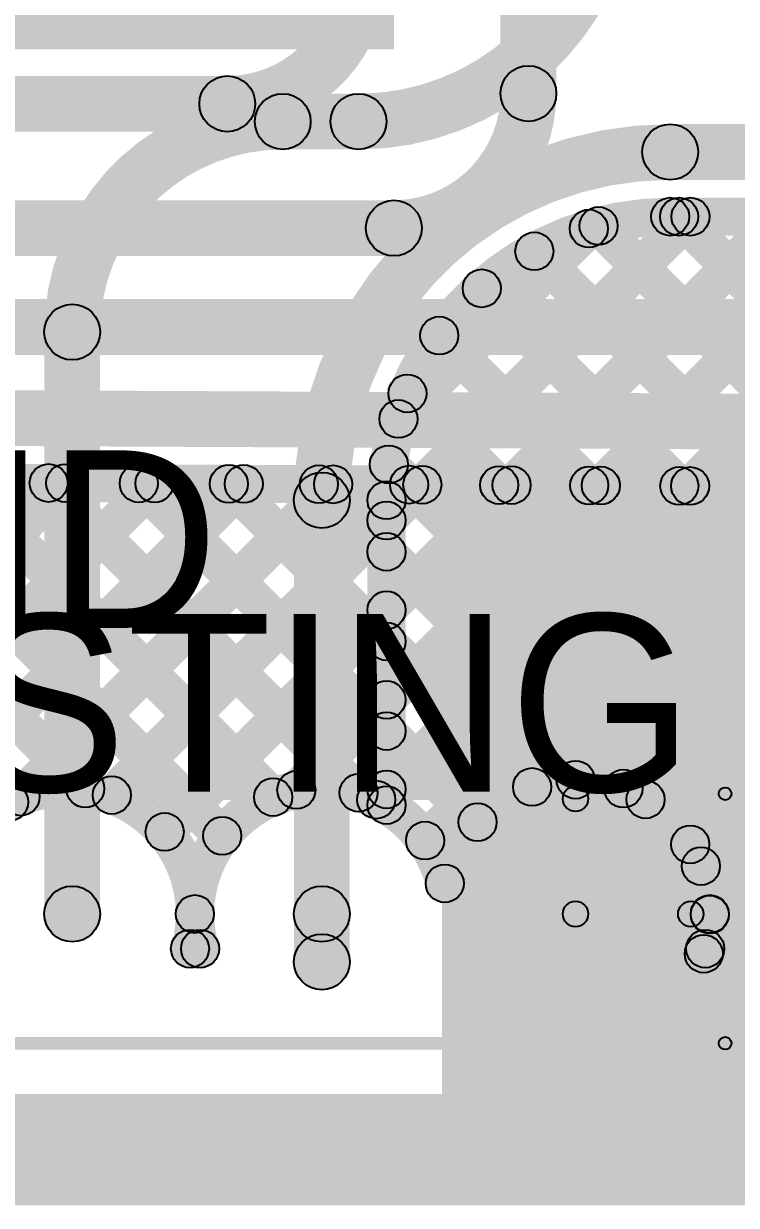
# Model space of a CAD drawing. Header units: millimetres. Extents: x 0 to 210, y 0 to 213.
# Drawn here: x 2.053 to 2.334, y -0.1094 to 0.3566 of the extents above; entities that cross this region are included whole.
import ezdxf

# ---------------------------------------------------------------- set-up
doc = ezdxf.new("R2010")
doc.units = ezdxf.units.MM
doc.header["$MEASUREMENT"] = 0
for name, color, linetype in [('BottomLayer', 5, 'Continuous'), ('BottomSolder', 6, 'Continuous'), ('PadHoleLayer', 156, 'Continuous'), ('TopLayer', 1, 'Continuous'), ('TopOverlay', 2, 'Continuous'), ('TopSolder', 216, 'Continuous')]:
    doc.layers.add(name, color=color, linetype=linetype)

# ---------------------------------------------------------------- blocks, each defined once
blk = doc.blocks.new('HDR_F_1X4_15')
at = {"layer": 'BottomLayer'}
h = blk.add_hatch(color=5, dxfattribs=at)
edge = h.paths.add_edge_path()
edge.add_arc((0.099, -0.002), 0.03543, 0, 360)
h = blk.add_hatch(color=5, dxfattribs=at)
edge = h.paths.add_edge_path()
edge.add_arc((0.199, -0.002), 0.03543, 0, 360)
h = blk.add_hatch(color=5, dxfattribs=at)
edge = h.paths.add_edge_path()
edge.add_arc((0.299, -0.002), 0.03543, 0, 360)
at = {"layer": 'BottomSolder'}
h = blk.add_hatch(color=6, dxfattribs=at)
edge = h.paths.add_edge_path()
edge.add_arc((0.099, -0.002), 0.03943, 0, 360)
h = blk.add_hatch(color=6, dxfattribs=at)
edge = h.paths.add_edge_path()
edge.add_arc((0.199, -0.002), 0.03943, 0, 360)
h = blk.add_hatch(color=6, dxfattribs=at)
edge = h.paths.add_edge_path()
edge.add_arc((0.299, -0.002), 0.03943, 0, 360)
at = {"layer": 'PadHoleLayer'}
h = blk.add_hatch(color=156, dxfattribs=at)
edge = h.paths.add_edge_path()
edge.add_arc((0.099, -0.002), 0.01772, 0, 360)
h = blk.add_hatch(color=156, dxfattribs=at)
edge = h.paths.add_edge_path()
edge.add_arc((0.199, -0.002), 0.01772, 0, 360)
h = blk.add_hatch(color=156, dxfattribs=at)
edge = h.paths.add_edge_path()
edge.add_arc((0.299, -0.002), 0.01772, 0, 360)
at = {"layer": 'TopLayer'}
h = blk.add_hatch(color=1, dxfattribs=at)
edge = h.paths.add_edge_path()
edge.add_arc((0.099, -0.002), 0.03543, 0, 360)
h = blk.add_hatch(color=1, dxfattribs=at)
edge = h.paths.add_edge_path()
edge.add_arc((0.199, -0.002), 0.03543, 0, 360)
h = blk.add_hatch(color=1, dxfattribs=at)
edge = h.paths.add_edge_path()
edge.add_arc((0.299, -0.002), 0.03543, 0, 360)
at = {"layer": 'TopOverlay'}
for points in [[(-0.06, 0.04293), (-0.06, 0.04793), (0.358, 0.04793), (0.358, 0.04293)], [(0.3605, -0.053), (0.3555, -0.053), (0.3555, 0.04543), (0.3605, 0.04543)], [(-0.06, -0.0555), (-0.06, -0.0505), (0.358, -0.0505), (0.358, -0.0555)]]:
    blk.add_hatch(color=2, dxfattribs=at).paths.add_polyline_path(points)
h = blk.add_hatch(color=2, dxfattribs=at)
edge = h.paths.add_edge_path()
edge.add_arc((0.358, 0.04543), 0.0025, 0, 360)
h = blk.add_hatch(color=2, dxfattribs=at)
edge = h.paths.add_edge_path()
edge.add_arc((0.358, 0.04543), 0.0025, 0, 360)
h = blk.add_hatch(color=2, dxfattribs=at)
edge = h.paths.add_edge_path()
edge.add_arc((0.358, -0.053), 0.0025, 0, 360)
h = blk.add_hatch(color=2, dxfattribs=at)
edge = h.paths.add_edge_path()
edge.add_arc((0.358, -0.053), 0.0025, 0, 360)
at = {"layer": 'TopSolder'}
h = blk.add_hatch(color=216, dxfattribs=at)
edge = h.paths.add_edge_path()
edge.add_arc((0.099, -0.002), 0.03943, 0, 360)
h = blk.add_hatch(color=216, dxfattribs=at)
edge = h.paths.add_edge_path()
edge.add_arc((0.199, -0.002), 0.03943, 0, 360)
h = blk.add_hatch(color=216, dxfattribs=at)
edge = h.paths.add_edge_path()
edge.add_arc((0.299, -0.002), 0.03943, 0, 360)
at = {"layer": 'TopOverlay'}
for centre in [(0.358, 0.04543), (0.358, 0.04543), (0.358, -0.053), (0.358, -0.053)]:
    blk.add_circle(centre, 0.0025, dxfattribs=at)

msp = doc.modelspace()

# ---------------------------------------------------------------- hatches: boundary and pattern name
at = {"layer": 'BottomLayer'}
for points in [[(2.263, 0.32903), (2.241, 0.32903), (2.241, 0.57503), (2.263, 0.57503)], [(1.89219, 0.314), (1.89219, 0.336), (2.1333, 0.336), (2.1333, 0.314)], [(1.97057, 0.265), (1.97057, 0.287), (2.19897, 0.287), (2.19897, 0.265)], [(1.70363, 0.226), (1.70363, 0.248), (2.52104, 0.248), (2.52104, 0.226)], [(1.93221, 0.19058), (1.93231, 0.21258), (2.52838, 0.20982), (2.52828, 0.18782)], [(1.96746, 0.16841), (1.96753, 0.18341), (2.52821, 0.18082), (2.52814, 0.16582)], [(1.95471, 0.05014), (1.94411, 0.06074), (2.06411, 0.18075), (2.07471, 0.17014)], [(1.99007, 0.05014), (1.97946, 0.06074), (2.0993, 0.18058), (2.10991, 0.16998)], [(1.98653, 0.1705), (1.99714, 0.1811), (2.1366, 0.04164), (2.12599, 0.03103)], [(2.02542, 0.05014), (2.01482, 0.06074), (2.13449, 0.18042), (2.1451, 0.16981)], [(2.02205, 0.17033), (2.03266, 0.18094), (2.15669, 0.05691), (2.14608, 0.0463)], [(2.05712, 0.04648), (2.04651, 0.05709), (2.16968, 0.18026), (2.18029, 0.16965)], [(2.05757, 0.17017), (2.06818, 0.18078), (2.19035, 0.0586), (2.17974, 0.04799)], [(2.09308, 0.04708), (2.08247, 0.05769), (2.20488, 0.18009), (2.21548, 0.16949)], [(2.09309, 0.17), (2.1037, 0.18061), (2.23728, 0.04703), (2.22667, 0.03642)], [(2.11391, 0.03256), (2.1033, 0.04317), (2.24007, 0.17993), (2.25068, 0.16932)], [(2.12861, 0.16984), (2.13922, 0.18045), (2.25876, 0.0609), (2.24816, 0.05029)], [(2.16582, 0.04911), (2.15521, 0.05972), (2.27526, 0.17977), (2.28587, 0.16916)], [(2.16413, 0.16968), (2.17474, 0.18028), (2.29475, 0.06026), (2.28415, 0.04966)], [(2.19735, 0.04529), (2.18674, 0.05589), (2.31045, 0.17961), (2.32106, 0.169)], [(2.19965, 0.16951), (2.21025, 0.18012), (2.39325, -0.00288), (2.38264, -0.01348)], [(2.21657, 0.02915), (2.20596, 0.03976), (2.34565, 0.17944), (2.35625, 0.16884)], [(2.23517, 0.16935), (2.24577, 0.17995), (2.40782, 0.01791), (2.39721, 0.0073)], [(2.27591, 0.05314), (2.2653, 0.06374), (2.38084, 0.17928), (2.39145, 0.16867)], [(2.27069, 0.16918), (2.28129, 0.17979), (2.41417, 0.04691), (2.40357, 0.03631)], [(2.30349, 0.04536), (2.29289, 0.05597), (2.41603, 0.17912), (2.42664, 0.16851)], [(2.30621, 0.16902), (2.31681, 0.17963), (2.42585, 0.07059), (2.41524, 0.05998)], [(2.218, -0.108), (2.586, -0.108), (2.586, 0.17421), (2.218, 0.17421)], [(1.96613, 0.15554), (1.97674, 0.16615), (2.0826, 0.06029), (2.07199, 0.04968)], [(2.32114, 0.02765), (2.31053, 0.03826), (2.3823, 0.11003), (2.39291, 0.09943)], [(2.32881, -0.00003), (2.3182, 0.01058), (2.39835, 0.09072), (2.40895, 0.08011)], [(2.27557, 0.00551), (2.26557, 0.00551), (2.26557, 0.05094), (2.27557, 0.05094)], [(2.31472, 0.01908), (2.32533, 0.02969), (2.35789, -0.00288), (2.34729, -0.01348)], [(2.27057, 0.00051), (2.27057, 0.01051), (2.31601, 0.01051), (2.31601, 0.00051)], [(2.1186, -0.01568), (2.1186, -0.00068), (2.12255, -0.00068), (2.12255, -0.01568)], [(2.32171, -0.01568), (2.32171, -0.00068), (2.40257, -0.00068), (2.40257, -0.01568)], [(1.343, -0.10939), (2.528, -0.10939), (2.528, -0.06551), (1.343, -0.06551)]]:
    msp.add_hatch(color=5, dxfattribs=at).paths.add_polyline_path(points)
h = msp.add_hatch(color=5, dxfattribs=at)
edge = h.paths.add_edge_path()
edge.add_arc((2.1333, 0.325), 0.011, 0, 360)
h = msp.add_hatch(color=5, dxfattribs=at)
edge = h.paths.add_edge_path()
edge.add_arc((2.1333, 0.325), 0.011, 0, 360)
h = msp.add_hatch(color=5, dxfattribs=at)
edge = h.paths.add_edge_path()
edge.add_arc((2.252, 0.32903), 0.011, 0, 360)
h = msp.add_hatch(color=5, dxfattribs=at)
edge = h.paths.add_edge_path()
edge.add_arc((2.252, 0.32903), 0.011, 0, 360)
h = msp.add_hatch(color=5, dxfattribs=at)
edge = h.paths.add_edge_path()
edge.add_arc((2.19897, 0.276), 0.011, 0, 360)
h = msp.add_hatch(color=5, dxfattribs=at)
edge = h.paths.add_edge_path()
edge.add_arc((2.19897, 0.276), 0.011, 0, 360)
h = msp.add_hatch(color=5, dxfattribs=at)
edge = h.paths.add_edge_path()
edge.add_arc((2.06287, 0.17547), 0.0075, 0, 360)
h = msp.add_hatch(color=5, dxfattribs=at)
edge = h.paths.add_edge_path()
edge.add_arc((2.06941, 0.17544), 0.0075, 0, 360)
h = msp.add_hatch(color=5, dxfattribs=at)
edge = h.paths.add_edge_path()
edge.add_arc((2.09839, 0.17531), 0.0075, 0, 360)
h = msp.add_hatch(color=5, dxfattribs=at)
edge = h.paths.add_edge_path()
edge.add_arc((2.1046, 0.17528), 0.0075, 0, 360)
h = msp.add_hatch(color=5, dxfattribs=at)
edge = h.paths.add_edge_path()
edge.add_arc((2.13391, 0.17514), 0.0075, 0, 360)
h = msp.add_hatch(color=5, dxfattribs=at)
edge = h.paths.add_edge_path()
edge.add_arc((2.13979, 0.17512), 0.0075, 0, 360)
h = msp.add_hatch(color=5, dxfattribs=at)
edge = h.paths.add_edge_path()
edge.add_arc((2.16943, 0.17498), 0.0075, 0, 360)
h = msp.add_hatch(color=5, dxfattribs=at)
edge = h.paths.add_edge_path()
edge.add_arc((2.17499, 0.17495), 0.0075, 0, 360)
h = msp.add_hatch(color=5, dxfattribs=at)
edge = h.paths.add_edge_path()
edge.add_arc((2.20495, 0.17481), 0.0075, 0, 360)
h = msp.add_hatch(color=5, dxfattribs=at)
edge = h.paths.add_edge_path()
edge.add_arc((2.21018, 0.17479), 0.0075, 0, 360)
h = msp.add_hatch(color=5, dxfattribs=at)
edge = h.paths.add_edge_path()
edge.add_arc((2.24047, 0.17465), 0.0075, 0, 360)
h = msp.add_hatch(color=5, dxfattribs=at)
edge = h.paths.add_edge_path()
edge.add_arc((2.24537, 0.17463), 0.0075, 0, 360)
h = msp.add_hatch(color=5, dxfattribs=at)
edge = h.paths.add_edge_path()
edge.add_arc((2.27599, 0.17449), 0.0075, 0, 360)
h = msp.add_hatch(color=5, dxfattribs=at)
edge = h.paths.add_edge_path()
edge.add_arc((2.28057, 0.17447), 0.0075, 0, 360)
h = msp.add_hatch(color=5, dxfattribs=at)
edge = h.paths.add_edge_path()
edge.add_arc((2.31151, 0.17432), 0.0075, 0, 360)
h = msp.add_hatch(color=5, dxfattribs=at)
edge = h.paths.add_edge_path()
edge.add_arc((2.31576, 0.1743), 0.0075, 0, 360)
h = msp.add_hatch(color=5, dxfattribs=at)
edge = h.paths.add_edge_path()
edge.add_arc((2.27061, 0.05844), 0.0075, 0, 360)
h = msp.add_hatch(color=5, dxfattribs=at)
edge = h.paths.add_edge_path()
edge.add_arc((2.07729, 0.05499), 0.0075, 0, 360)
h = msp.add_hatch(color=5, dxfattribs=at)
edge = h.paths.add_edge_path()
edge.add_arc((2.16052, 0.05442), 0.0075, 0, 360)
h = msp.add_hatch(color=5, dxfattribs=at)
edge = h.paths.add_edge_path()
edge.add_arc((2.18505, 0.0533), 0.0075, 0, 360)
h = msp.add_hatch(color=5, dxfattribs=at)
edge = h.paths.add_edge_path()
edge.add_arc((2.25346, 0.0556), 0.0075, 0, 360)
h = msp.add_hatch(color=5, dxfattribs=at)
edge = h.paths.add_edge_path()
edge.add_arc((2.28945, 0.05496), 0.0075, 0, 360)
h = msp.add_hatch(color=5, dxfattribs=at)
edge = h.paths.add_edge_path()
edge.add_arc((2.04726, 0.04966), 0.0075, 0, 360)
h = msp.add_hatch(color=5, dxfattribs=at)
edge = h.paths.add_edge_path()
edge.add_arc((2.05182, 0.05178), 0.0075, 0, 360)
h = msp.add_hatch(color=5, dxfattribs=at)
edge = h.paths.add_edge_path()
edge.add_arc((2.08777, 0.05238), 0.0075, 0, 360)
h = msp.add_hatch(color=5, dxfattribs=at)
edge = h.paths.add_edge_path()
edge.add_arc((2.15138, 0.05161), 0.0075, 0, 360)
h = msp.add_hatch(color=5, dxfattribs=at)
edge = h.paths.add_edge_path()
edge.add_arc((2.19204, 0.05059), 0.0075, 0, 360)
h = msp.add_hatch(color=5, dxfattribs=at)
edge = h.paths.add_edge_path()
edge.add_arc((2.27057, 0.05094), 0.005, 0, 360)
h = msp.add_hatch(color=5, dxfattribs=at)
edge = h.paths.add_edge_path()
edge.add_arc((2.29819, 0.05067), 0.0075, 0, 360)
h = msp.add_hatch(color=5, dxfattribs=at)
edge = h.paths.add_edge_path()
edge.add_arc((2.23197, 0.04173), 0.0075, 0, 360)
h = msp.add_hatch(color=5, dxfattribs=at)
edge = h.paths.add_edge_path()
edge.add_arc((2.10861, 0.03786), 0.0075, 0, 360)
h = msp.add_hatch(color=5, dxfattribs=at)
edge = h.paths.add_edge_path()
edge.add_arc((2.1313, 0.03634), 0.0075, 0, 360)
h = msp.add_hatch(color=5, dxfattribs=at)
edge = h.paths.add_edge_path()
edge.add_arc((2.21126, 0.03445), 0.0075, 0, 360)
h = msp.add_hatch(color=5, dxfattribs=at)
edge = h.paths.add_edge_path()
edge.add_arc((2.31583, 0.03296), 0.0075, 0, 360)
h = msp.add_hatch(color=5, dxfattribs=at)
edge = h.paths.add_edge_path()
edge.add_arc((2.32003, 0.02438), 0.0075, 0, 360)
h = msp.add_hatch(color=5, dxfattribs=at)
edge = h.paths.add_edge_path()
edge.add_arc((2.21903, 0.01756), 0.0075, 0, 360)
h = msp.add_hatch(color=5, dxfattribs=at)
edge = h.paths.add_edge_path()
edge.add_arc((2.21903, 0.01756), 0.0075, 0, 360)
h = msp.add_hatch(color=5, dxfattribs=at)
edge = h.paths.add_edge_path()
edge.add_arc((2.12051, 0.00551), 0.0075, 0, 360)
h = msp.add_hatch(color=5, dxfattribs=at)
edge = h.paths.add_edge_path()
edge.add_arc((2.12051, 0.00551), 0.0075, 0, 360)
h = msp.add_hatch(color=5, dxfattribs=at)
edge = h.paths.add_edge_path()
edge.add_arc((2.27057, 0.00551), 0.005, 0, 360)
h = msp.add_hatch(color=5, dxfattribs=at)
edge = h.paths.add_edge_path()
edge.add_arc((2.27057, 0.00551), 0.005, 0, 360)
h = msp.add_hatch(color=5, dxfattribs=at)
edge = h.paths.add_edge_path()
edge.add_arc((2.31601, 0.00551), 0.005, 0, 360)
h = msp.add_hatch(color=5, dxfattribs=at)
edge = h.paths.add_edge_path()
edge.add_arc((2.32351, 0.00551), 0.0075, 0, 360)
h = msp.add_hatch(color=5, dxfattribs=at)
edge = h.paths.add_edge_path()
edge.add_arc((2.32351, 0.00551), 0.0075, 0, 360)
h = msp.add_hatch(color=5, dxfattribs=at)
edge = h.paths.add_edge_path()
edge.add_arc((2.32351, 0.00528), 0.0075, 0, 360)
h = msp.add_hatch(color=5, dxfattribs=at)
edge = h.paths.add_edge_path()
edge.add_arc((2.1186, -0.00818), 0.0075, 0, 360)
h = msp.add_hatch(color=5, dxfattribs=at)
edge = h.paths.add_edge_path()
edge.add_arc((2.1186, -0.00818), 0.0075, 0, 360)
h = msp.add_hatch(color=5, dxfattribs=at)
edge = h.paths.add_edge_path()
edge.add_arc((2.12255, -0.00818), 0.0075, 0, 360)
h = msp.add_hatch(color=5, dxfattribs=at)
edge = h.paths.add_edge_path()
edge.add_arc((2.12255, -0.00818), 0.0075, 0, 360)
h = msp.add_hatch(color=5, dxfattribs=at)
edge = h.paths.add_edge_path()
edge.add_arc((2.32171, -0.00818), 0.0075, 0, 360)
h = msp.add_hatch(color=5, dxfattribs=at)
edge = h.paths.add_edge_path()
edge.add_arc((2.32171, -0.00818), 0.0075, 0, 360)
at = {"layer": 'TopLayer'}
for points in [[(2.143, 0.34646), (2.199, 0.34646), (2.199, 1.266), (2.143, 1.266)], [(1.911, 0.34646), (2.169, 0.34646), (2.169, 0.38485), (1.911, 0.38485)], [(2.15515, 0.307), (2.15515, 0.329), (2.185, 0.329), (2.185, 0.307)], [(2.30791, 0.295), (2.30791, 0.317), (2.52635, 0.317), (2.52635, 0.295)], [(2.20138, 0.04932), (2.19077, 0.05992), (2.41665, 0.2858), (2.42726, 0.2752)], [(2.20138, 0.12003), (2.19077, 0.13063), (2.34594, 0.2858), (2.35655, 0.2752)], [(2.20138, 0.08467), (2.19077, 0.09528), (2.3813, 0.2858), (2.3919, 0.2752)], [(2.20138, 0.15538), (2.19077, 0.16599), (2.31059, 0.2858), (2.32119, 0.2752)], [(2.21657, 0.02915), (2.20596, 0.03976), (2.45201, 0.2858), (2.46261, 0.2752)], [(2.27591, 0.05314), (2.2653, 0.06374), (2.48736, 0.2858), (2.49797, 0.2752)], [(2.30349, 0.04536), (2.29289, 0.05597), (2.52274, 0.28583), (2.53335, 0.27522)], [(2.3061, 0.2752), (2.3167, 0.2858), (2.48521, 0.1173), (2.4746, 0.10669)], [(2.30791, 0.273), (2.30791, 0.288), (2.52635, 0.288), (2.52635, 0.273)], [(2.20608, 0.19544), (2.19547, 0.20604), (2.27053, 0.2811), (2.28114, 0.2705)], [(2.27437, 0.27157), (2.28497, 0.28218), (2.42055, 0.1466), (2.40994, 0.136)], [(2.24905, 0.26154), (2.25965, 0.27214), (2.39745, 0.13434), (2.38685, 0.12374)], [(2.24905, 0.26153), (2.25965, 0.27214), (2.39745, 0.13434), (2.38685, 0.12373)], [(2.22829, 0.24693), (2.2389, 0.25754), (2.42585, 0.07059), (2.41524, 0.05998)], [(2.21156, 0.22831), (2.22217, 0.23891), (2.41417, 0.04691), (2.40357, 0.03631)], [(2.08315, 0.00551), (2.06115, 0.00551), (2.06115, 0.235), (2.08315, 0.235)], [(2.19902, 0.2055), (2.20962, 0.21611), (2.40782, 0.01791), (2.39721, 0.0073)], [(2.19167, 0.17749), (2.20227, 0.1881), (2.39525, -0.00488), (2.38464, -0.01548)], [(2.18157, 0.00551), (2.15957, 0.00551), (2.15957, 0.16866), (2.18157, 0.16866)], [(2.20357, 0.04844), (2.18857, 0.04844), (2.18857, 0.16866), (2.20357, 0.16866)], [(2.19077, 0.14303), (2.20138, 0.15364), (2.29475, 0.06026), (2.28415, 0.04966)], [(2.19077, 0.10768), (2.20138, 0.11828), (2.25876, 0.0609), (2.24816, 0.05029)], [(2.32114, 0.02765), (2.31053, 0.03826), (2.3823, 0.11003), (2.39291, 0.09943)], [(2.32881, -0.00003), (2.3182, 0.01058), (2.39835, 0.09072), (2.40895, 0.08011)], [(2.19077, 0.07232), (2.20138, 0.08293), (2.23728, 0.04703), (2.22667, 0.03642)], [(2.27557, 0.00551), (2.26557, 0.00551), (2.26557, 0.05094), (2.27557, 0.05094)], [(2.31472, 0.01908), (2.32533, 0.02969), (2.35989, -0.00488), (2.34929, -0.01548)], [(2.27057, 0.00051), (2.27057, 0.01051), (2.31601, 0.01051), (2.31601, 0.00051)], [(2.18157, -0.01339), (2.15957, -0.01339), (2.15957, 0.00551), (2.18157, 0.00551)], [(2.32113, -0.01768), (2.32113, -0.00268), (2.40277, -0.00268), (2.40277, -0.01768)]]:
    msp.add_hatch(color=1, dxfattribs=at).paths.add_polyline_path(points)
h = msp.add_hatch(color=1, dxfattribs=at)
edge = h.paths.add_edge_path()
edge.add_arc((2.15515, 0.318), 0.011, 0, 360)
h = msp.add_hatch(color=1, dxfattribs=at)
edge = h.paths.add_edge_path()
edge.add_arc((2.15515, 0.318), 0.011, 0, 360)
h = msp.add_hatch(color=1, dxfattribs=at)
edge = h.paths.add_edge_path()
edge.add_arc((2.185, 0.318), 0.011, 0, 360)
h = msp.add_hatch(color=1, dxfattribs=at)
edge = h.paths.add_edge_path()
edge.add_arc((2.185, 0.318), 0.011, 0, 360)
h = msp.add_hatch(color=1, dxfattribs=at)
edge = h.paths.add_edge_path()
edge.add_arc((2.30791, 0.306), 0.011, 0, 360)
h = msp.add_hatch(color=1, dxfattribs=at)
edge = h.paths.add_edge_path()
edge.add_arc((2.30791, 0.306), 0.011, 0, 360)
h = msp.add_hatch(color=1, dxfattribs=at)
edge = h.paths.add_edge_path()
edge.add_arc((2.27967, 0.27687), 0.0075, 0, 360)
h = msp.add_hatch(color=1, dxfattribs=at)
edge = h.paths.add_edge_path()
edge.add_arc((2.30791, 0.2805), 0.0075, 0, 360)
h = msp.add_hatch(color=1, dxfattribs=at)
edge = h.paths.add_edge_path()
edge.add_arc((2.30791, 0.2805), 0.0075, 0, 360)
h = msp.add_hatch(color=1, dxfattribs=at)
edge = h.paths.add_edge_path()
edge.add_arc((2.3114, 0.2805), 0.0075, 0, 360)
h = msp.add_hatch(color=1, dxfattribs=at)
edge = h.paths.add_edge_path()
edge.add_arc((2.31589, 0.2805), 0.0075, 0, 360)
h = msp.add_hatch(color=1, dxfattribs=at)
edge = h.paths.add_edge_path()
edge.add_arc((2.27583, 0.2758), 0.0075, 0, 360)
h = msp.add_hatch(color=1, dxfattribs=at)
edge = h.paths.add_edge_path()
edge.add_arc((2.25435, 0.26684), 0.0075, 0, 360)
h = msp.add_hatch(color=1, dxfattribs=at)
edge = h.paths.add_edge_path()
edge.add_arc((2.25435, 0.26684), 0.0075, 0, 360)
h = msp.add_hatch(color=1, dxfattribs=at)
edge = h.paths.add_edge_path()
edge.add_arc((2.2336, 0.25224), 0.0075, 0, 360)
h = msp.add_hatch(color=1, dxfattribs=at)
edge = h.paths.add_edge_path()
edge.add_arc((2.07215, 0.235), 0.011, 0, 360)
h = msp.add_hatch(color=1, dxfattribs=at)
edge = h.paths.add_edge_path()
edge.add_arc((2.07215, 0.235), 0.011, 0, 360)
h = msp.add_hatch(color=1, dxfattribs=at)
edge = h.paths.add_edge_path()
edge.add_arc((2.21687, 0.23361), 0.0075, 0, 360)
h = msp.add_hatch(color=1, dxfattribs=at)
edge = h.paths.add_edge_path()
edge.add_arc((2.20432, 0.2108), 0.0075, 0, 360)
h = msp.add_hatch(color=1, dxfattribs=at)
edge = h.paths.add_edge_path()
edge.add_arc((2.20077, 0.20074), 0.0075, 0, 360)
h = msp.add_hatch(color=1, dxfattribs=at)
edge = h.paths.add_edge_path()
edge.add_arc((2.19697, 0.18279), 0.0075, 0, 360)
h = msp.add_hatch(color=1, dxfattribs=at)
edge = h.paths.add_edge_path()
edge.add_arc((2.17057, 0.16866), 0.011, 0, 360)
h = msp.add_hatch(color=1, dxfattribs=at)
edge = h.paths.add_edge_path()
edge.add_arc((2.17057, 0.16866), 0.011, 0, 360)
h = msp.add_hatch(color=1, dxfattribs=at)
edge = h.paths.add_edge_path()
edge.add_arc((2.19607, 0.16866), 0.0075, 0, 360)
h = msp.add_hatch(color=1, dxfattribs=at)
edge = h.paths.add_edge_path()
edge.add_arc((2.19607, 0.16866), 0.0075, 0, 360)
h = msp.add_hatch(color=1, dxfattribs=at)
edge = h.paths.add_edge_path()
edge.add_arc((2.19607, 0.16069), 0.0075, 0, 360)
h = msp.add_hatch(color=1, dxfattribs=at)
edge = h.paths.add_edge_path()
edge.add_arc((2.19607, 0.14834), 0.0075, 0, 360)
h = msp.add_hatch(color=1, dxfattribs=at)
edge = h.paths.add_edge_path()
edge.add_arc((2.19607, 0.12533), 0.0075, 0, 360)
h = msp.add_hatch(color=1, dxfattribs=at)
edge = h.paths.add_edge_path()
edge.add_arc((2.19607, 0.11298), 0.0075, 0, 360)
h = msp.add_hatch(color=1, dxfattribs=at)
edge = h.paths.add_edge_path()
edge.add_arc((2.19607, 0.08997), 0.0075, 0, 360)
h = msp.add_hatch(color=1, dxfattribs=at)
edge = h.paths.add_edge_path()
edge.add_arc((2.19607, 0.07763), 0.0075, 0, 360)
h = msp.add_hatch(color=1, dxfattribs=at)
edge = h.paths.add_edge_path()
edge.add_arc((2.27061, 0.05844), 0.0075, 0, 360)
h = msp.add_hatch(color=1, dxfattribs=at)
edge = h.paths.add_edge_path()
edge.add_arc((2.19607, 0.05462), 0.0075, 0, 360)
h = msp.add_hatch(color=1, dxfattribs=at)
edge = h.paths.add_edge_path()
edge.add_arc((2.25346, 0.0556), 0.0075, 0, 360)
h = msp.add_hatch(color=1, dxfattribs=at)
edge = h.paths.add_edge_path()
edge.add_arc((2.28945, 0.05496), 0.0075, 0, 360)
h = msp.add_hatch(color=1, dxfattribs=at)
edge = h.paths.add_edge_path()
edge.add_arc((2.19607, 0.04844), 0.0075, 0, 360)
h = msp.add_hatch(color=1, dxfattribs=at)
edge = h.paths.add_edge_path()
edge.add_arc((2.19607, 0.04844), 0.0075, 0, 360)
h = msp.add_hatch(color=1, dxfattribs=at)
edge = h.paths.add_edge_path()
edge.add_arc((2.27057, 0.05094), 0.005, 0, 360)
h = msp.add_hatch(color=1, dxfattribs=at)
edge = h.paths.add_edge_path()
edge.add_arc((2.29819, 0.05067), 0.0075, 0, 360)
h = msp.add_hatch(color=1, dxfattribs=at)
edge = h.paths.add_edge_path()
edge.add_arc((2.23197, 0.04173), 0.0075, 0, 360)
h = msp.add_hatch(color=1, dxfattribs=at)
edge = h.paths.add_edge_path()
edge.add_arc((2.21126, 0.03445), 0.0075, 0, 360)
h = msp.add_hatch(color=1, dxfattribs=at)
edge = h.paths.add_edge_path()
edge.add_arc((2.31583, 0.03296), 0.0075, 0, 360)
h = msp.add_hatch(color=1, dxfattribs=at)
edge = h.paths.add_edge_path()
edge.add_arc((2.32003, 0.02438), 0.0075, 0, 360)
h = msp.add_hatch(color=1, dxfattribs=at)
edge = h.paths.add_edge_path()
edge.add_arc((2.21903, 0.01756), 0.0075, 0, 360)
h = msp.add_hatch(color=1, dxfattribs=at)
edge = h.paths.add_edge_path()
edge.add_arc((2.21903, 0.01756), 0.0075, 0, 360)
h = msp.add_hatch(color=1, dxfattribs=at)
edge = h.paths.add_edge_path()
edge.add_arc((2.07215, 0.00551), 0.011, 0, 360)
h = msp.add_hatch(color=1, dxfattribs=at)
edge = h.paths.add_edge_path()
edge.add_arc((2.17057, 0.00551), 0.011, 0, 360)
h = msp.add_hatch(color=1, dxfattribs=at)
edge = h.paths.add_edge_path()
edge.add_arc((2.17057, 0.00551), 0.011, 0, 360)
h = msp.add_hatch(color=1, dxfattribs=at)
edge = h.paths.add_edge_path()
edge.add_arc((2.27057, 0.00551), 0.005, 0, 360)
h = msp.add_hatch(color=1, dxfattribs=at)
edge = h.paths.add_edge_path()
edge.add_arc((2.27057, 0.00551), 0.005, 0, 360)
h = msp.add_hatch(color=1, dxfattribs=at)
edge = h.paths.add_edge_path()
edge.add_arc((2.31601, 0.00551), 0.005, 0, 360)
h = msp.add_hatch(color=1, dxfattribs=at)
edge = h.paths.add_edge_path()
edge.add_arc((2.32351, 0.00551), 0.0075, 0, 360)
h = msp.add_hatch(color=1, dxfattribs=at)
edge = h.paths.add_edge_path()
edge.add_arc((2.32351, 0.00551), 0.0075, 0, 360)
h = msp.add_hatch(color=1, dxfattribs=at)
edge = h.paths.add_edge_path()
edge.add_arc((2.32351, 0.00528), 0.0075, 0, 360)
h = msp.add_hatch(color=1, dxfattribs=at)
edge = h.paths.add_edge_path()
edge.add_arc((2.17057, -0.01339), 0.011, 0, 360)
h = msp.add_hatch(color=1, dxfattribs=at)
edge = h.paths.add_edge_path()
edge.add_arc((2.32113, -0.01018), 0.0075, 0, 360)
h = msp.add_hatch(color=1, dxfattribs=at)
edge = h.paths.add_edge_path()
edge.add_arc((2.32113, -0.01018), 0.0075, 0, 360)

# ---------------------------------------------------------------- linework, layer by layer
at = {"layer": 'BottomLayer'}
for points, const_width in [([(2.186, 0.3777, -0.414214), (2.1333, 0.325)], 0.022), ([(2.252, 0.32903, -0.414214), (2.19897, 0.276)], 0.022), ([(2.21903, 0.01756, -0.891281), (2.32351, 0.00551)], 0.015), ([(2.02255, -0.00818, -1.149454), (2.12051, 0.00551)], 0.015), ([(2.12255, -0.00818, -1.017107), (2.21903, 0.01756)], 0.015), ([(2.12051, 0.00551, -0.069531), (2.1186, -0.00818)], 0.015), ([(2.32351, 0.00551, -0.065483), (2.32171, -0.00818)], 0.015)]:
    msp.add_lwpolyline(points, format="xyb", dxfattribs=dict(at, const_width=const_width))
for centre, radius in [((2.1333, 0.325), 0.011), ((2.1333, 0.325), 0.011), ((2.252, 0.32903), 0.011), ((2.252, 0.32903), 0.011), ((2.19897, 0.276), 0.011), ((2.19897, 0.276), 0.011), ((2.06287, 0.17547), 0.0075), ((2.06941, 0.17544), 0.0075), ((2.09839, 0.17531), 0.0075), ((2.1046, 0.17528), 0.0075), ((2.13391, 0.17514), 0.0075), ((2.13979, 0.17512), 0.0075), ((2.16943, 0.17498), 0.0075), ((2.17499, 0.17495), 0.0075), ((2.20495, 0.17481), 0.0075), ((2.21018, 0.17479), 0.0075), ((2.24047, 0.17465), 0.0075), ((2.24537, 0.17463), 0.0075), ((2.27599, 0.17449), 0.0075), ((2.28057, 0.17447), 0.0075), ((2.31151, 0.17432), 0.0075), ((2.31576, 0.1743), 0.0075), ((2.27061, 0.05844), 0.0075), ((2.07729, 0.05499), 0.0075), ((2.16052, 0.05442), 0.0075), ((2.18505, 0.0533), 0.0075), ((2.25346, 0.0556), 0.0075), ((2.28945, 0.05496), 0.0075), ((2.04726, 0.04966), 0.0075), ((2.05182, 0.05178), 0.0075), ((2.08777, 0.05238), 0.0075), ((2.15138, 0.05161), 0.0075), ((2.19204, 0.05059), 0.0075), ((2.27057, 0.05094), 0.005), ((2.29819, 0.05067), 0.0075), ((2.23197, 0.04173), 0.0075), ((2.10861, 0.03786), 0.0075), ((2.1313, 0.03634), 0.0075), ((2.21126, 0.03445), 0.0075), ((2.31583, 0.03296), 0.0075), ((2.32003, 0.02438), 0.0075), ((2.21903, 0.01756), 0.0075), ((2.21903, 0.01756), 0.0075), ((2.12051, 0.00551), 0.0075), ((2.12051, 0.00551), 0.0075), ((2.27057, 0.00551), 0.005), ((2.27057, 0.00551), 0.005), ((2.31601, 0.00551), 0.005), ((2.32351, 0.00551), 0.0075), ((2.32351, 0.00551), 0.0075), ((2.32351, 0.00528), 0.0075), ((2.1186, -0.00818), 0.0075), ((2.1186, -0.00818), 0.0075), ((2.12255, -0.00818), 0.0075), ((2.12255, -0.00818), 0.0075), ((2.32171, -0.00818), 0.0075), ((2.32171, -0.00818), 0.0075)]:
    msp.add_circle(centre, radius, dxfattribs=at)
at = {"layer": 'TopLayer'}
for points, const_width in [([(2.285, 0.418, -0.414214), (2.185, 0.318)], 0.022), ([(2.07215, 0.235, -0.414214), (2.15515, 0.318)], 0.022), ([(2.17057, 0.16866, -0.414214), (2.30791, 0.306)], 0.022), ([(2.19607, 0.16866, -0.414214), (2.30791, 0.2805)], 0.015), ([(2.21903, 0.01756, -0.891281), (2.32351, 0.00551)], 0.015), ([(2.19607, 0.04844, -0.200385), (2.21903, 0.01756)], 0.015), ([(2.32351, 0.00551, -0.075365), (2.32113, -0.01018)], 0.015)]:
    msp.add_lwpolyline(points, format="xyb", dxfattribs=dict(at, const_width=const_width))
for centre, radius in [((2.15515, 0.318), 0.011), ((2.15515, 0.318), 0.011), ((2.185, 0.318), 0.011), ((2.185, 0.318), 0.011), ((2.30791, 0.306), 0.011), ((2.30791, 0.306), 0.011), ((2.27967, 0.27687), 0.0075), ((2.30791, 0.2805), 0.0075), ((2.30791, 0.2805), 0.0075), ((2.3114, 0.2805), 0.0075), ((2.31589, 0.2805), 0.0075), ((2.27583, 0.2758), 0.0075), ((2.25435, 0.26684), 0.0075), ((2.25435, 0.26684), 0.0075), ((2.2336, 0.25224), 0.0075), ((2.07215, 0.235), 0.011), ((2.07215, 0.235), 0.011), ((2.21687, 0.23361), 0.0075), ((2.20432, 0.2108), 0.0075), ((2.20077, 0.20074), 0.0075), ((2.19697, 0.18279), 0.0075), ((2.17057, 0.16866), 0.011), ((2.17057, 0.16866), 0.011), ((2.19607, 0.16866), 0.0075), ((2.19607, 0.16866), 0.0075), ((2.19607, 0.16069), 0.0075), ((2.19607, 0.14834), 0.0075), ((2.19607, 0.12533), 0.0075), ((2.19607, 0.11298), 0.0075), ((2.19607, 0.08997), 0.0075), ((2.19607, 0.07763), 0.0075), ((2.27061, 0.05844), 0.0075), ((2.19607, 0.05462), 0.0075), ((2.25346, 0.0556), 0.0075), ((2.28945, 0.05496), 0.0075), ((2.19607, 0.04844), 0.0075), ((2.19607, 0.04844), 0.0075), ((2.27057, 0.05094), 0.005), ((2.29819, 0.05067), 0.0075), ((2.23197, 0.04173), 0.0075), ((2.21126, 0.03445), 0.0075), ((2.31583, 0.03296), 0.0075), ((2.32003, 0.02438), 0.0075), ((2.21903, 0.01756), 0.0075), ((2.21903, 0.01756), 0.0075), ((2.07215, 0.00551), 0.011), ((2.17057, 0.00551), 0.011), ((2.17057, 0.00551), 0.011), ((2.27057, 0.00551), 0.005), ((2.27057, 0.00551), 0.005), ((2.31601, 0.00551), 0.005), ((2.32351, 0.00551), 0.0075), ((2.32351, 0.00551), 0.0075), ((2.32351, 0.00528), 0.0075), ((2.17057, -0.01339), 0.011), ((2.32113, -0.01018), 0.0075), ((2.32113, -0.01018), 0.0075)]:
    msp.add_circle(centre, radius, dxfattribs=at)

# ---------------------------------------------------------------- block references
at = {"rotation": 360}
msp.add_blockref('HDR_F_1X4_15', (1.97157, 0.00751), dxfattribs=at)

# ---------------------------------------------------------------- texts
at = {"layer": 'TopOverlay'}
for s, p in [('RFID', (1.91157, 0.11835)), ('TESTING', (1.91157, 0.05375))]:
    msp.add_text(s, height=0.07, rotation=360, dxfattribs=at).set_placement(p)

doc.saveas('drawing.dxf')
